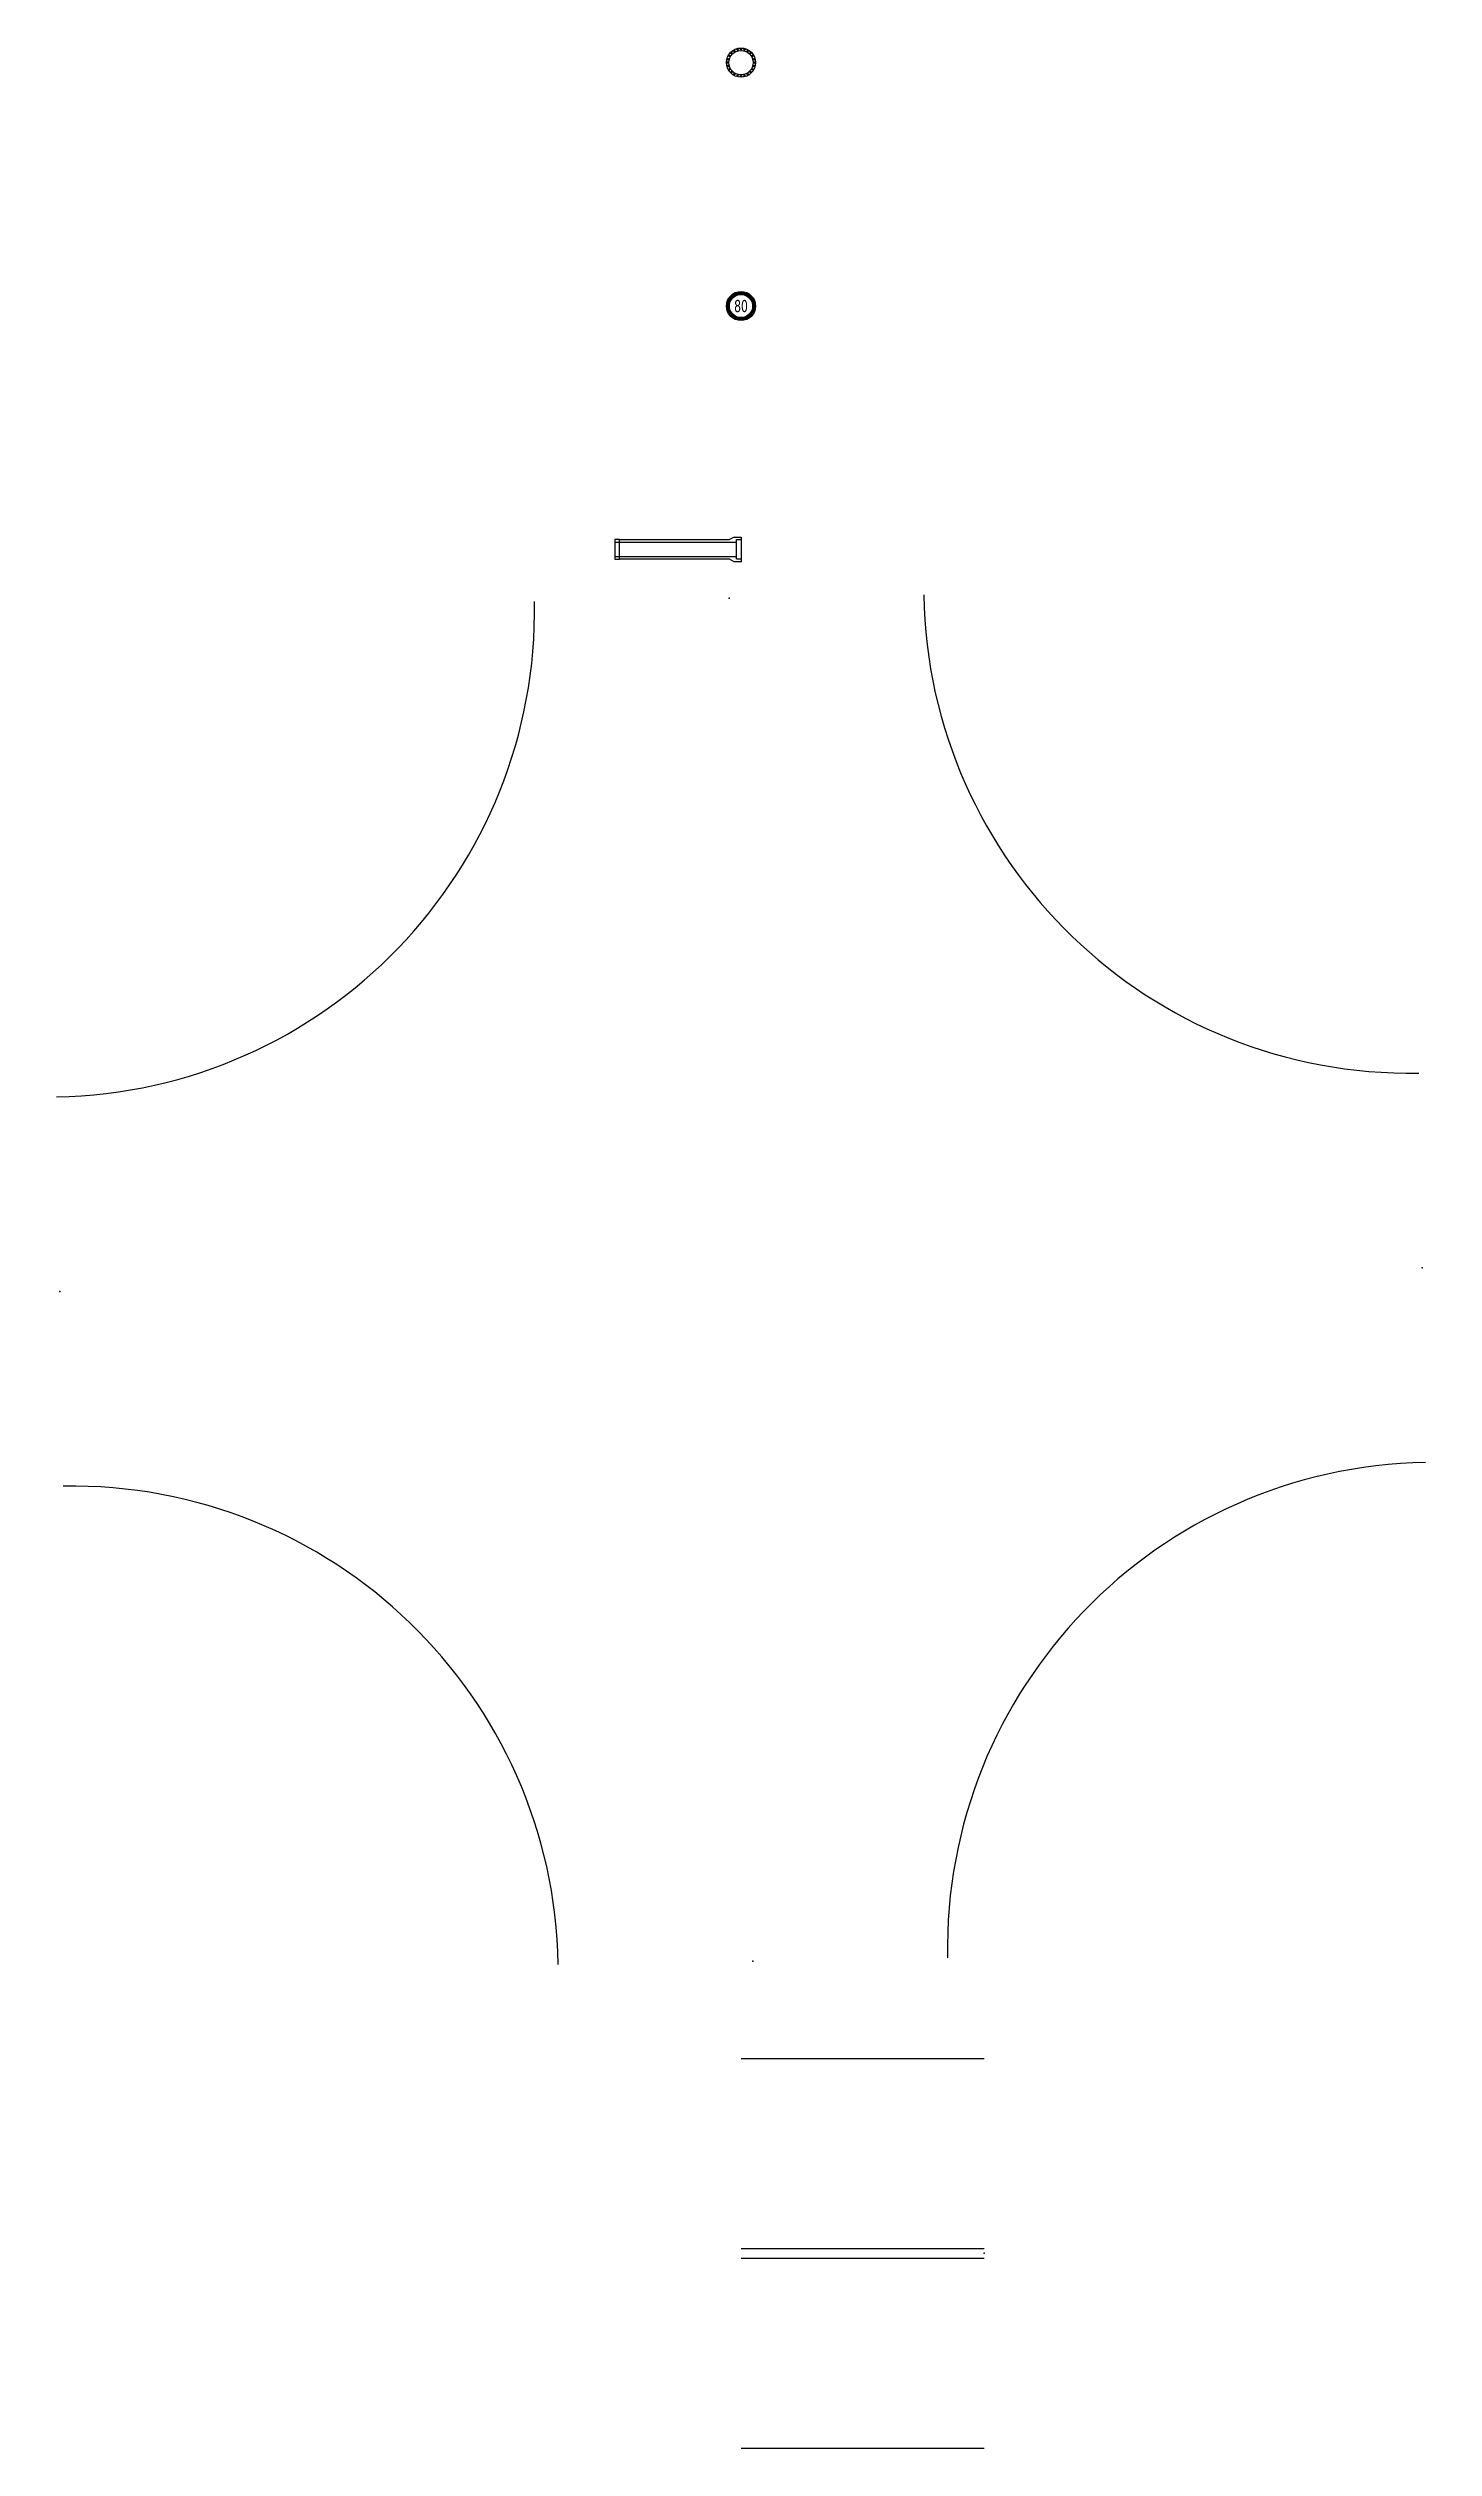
# Model space of a CAD drawing. Header units: millimetres. Extents: x -14242 to 14242, y -4000 to 45300.
import ezdxf
from ezdxf.enums import TextEntityAlignment as Align

# ---------------------------------------------------------------- set-up
doc = ezdxf.new("R2010")
doc.units = ezdxf.units.MM
doc.linetypes.add('ACAD_ISO02W100', pattern=[15, 12, -3])
doc.styles.add('Tahoma', font='TAHOMA.TTF')

# ---------------------------------------------------------------- blocks, each defined once
blk = doc.blocks.new('*U8')
for p, q in [((0, 4000), (5000, 4000)), ((0, 100), (5000, 100)), ((0, -100), (5000, -100)), ((0, -4000), (5000, -4000))]:
    blk.add_line(p, q)
blk.add_point((5000, 0))
blk = doc.blocks.new('Road Intersection - Metric')
for centre, start, end in [((-14000, 14000), 270, 0), ((14000, 14000), 180, 270), ((-14000, -14000), 0, 90), ((14000, -14000), 90, 180)]:
    blk.add_arc(centre, 10000, start, end)
for p in [(0, 14000), (-14000, 0), (14000, 0), (0, -14000)]:
    blk.add_point(p)
blk = doc.blocks.new('International Speed Limit Sign - Metric')
h = blk.add_hatch(color=1)
edge = h.paths.add_edge_path()
edge.add_arc((0, 0), 300, 0, 360)
edge = h.paths.add_edge_path(flags=16)
edge.add_arc((0, 0), 238, 0, 360)
for radius in [300, 300, 238]:
    blk.add_circle((0, 0), radius)
at = {"style": 'Tahoma', "width": 0.75, "flags": 8}
blk.add_attdef('Speed Limit', text='', height=250, dxfattribs=at).set_placement((0, 0), align=Align.MIDDLE_CENTER)
blk = doc.blocks.new('Concrete Pipe - Metric')
for p, q in [((-2500, 201), (-2591.44, 201)), ((-2591.44, 201), (-2591.44, -201)), ((-2500, -201), (-2500, 201)), ((-2591.44, -201), (-2500, -201))]:
    blk.add_line(p, q)
at = {"linetype": 'ACAD_ISO02W100'}
for p, q in [((-2591.44, 150), (-91, 150)), ((-91, 200.8), (0, 200.8)), ((-91, -200.8), (-91, 200.8)), ((-91, -150), (-2591.44, -150)), ((0, -200.8), (-91, -200.8))]:
    blk.add_line(p, q, dxfattribs=at)
for points in [[(-2500, 201), (-233.24, 201)], [(-141.8, 251.8), (-233.24, 201)], [(-141.8, 251.8), (0, 251.8), (0, -251.8), (-141.8, -251.8)], [(-233.24, -201), (-2500, -201)], [(-141.8, -251.8), (-233.24, -201)]]:
    blk.add_lwpolyline(points)
blk = doc.blocks.new('*B6')
at = {"color": 0, "linetype": 'Continuous'}
for p, q in [((-11, 6), (0, 13)), ((-11, -6), (-11, 6)), ((11, 6), (0, 13)), ((11, -6), (11, 6)), ((-11, -6), (0, -13)), ((11, -6), (0, -13))]:
    blk.add_line(p, q, dxfattribs=at)
for radius in [11.2, 4.69]:
    blk.add_circle((0, 0), radius, dxfattribs=at)
blk.add_arc((0, 0), 7, 250, 160, dxfattribs=at)
blk = doc.blocks.new('Manhole - Metric')
for radius in [300, 250]:
    blk.add_circle((0, 0), radius)
for p, rotation in [((-275, 0), 180), ((-266, 71), 165), ((-238, 137), 150), ((-194, 194), 135), ((-138, 238), 120), ((-71, 266), 105), ((0, 275), 89.99999999999999), ((71, 266), 74.99999999999999), ((137, 238), 59.99999999999999), ((194, 194), 45), ((238, 137), 30), ((266, 71), 15), ((-266, -71), 195), ((-238, -138), 210.0000000000001), ((-194, -194), 225.0000000000001), ((-138, -238), 240), ((-71, -266), 255), ((0, -275), 270), ((71, -266), 285), ((137, -238), 299.9999999999999), ((194, -194), 314.9999999999999), ((238, -138), 329.9999999999999), ((266, -71), 344.9999999999999)]:
    blk.add_blockref('*B6', p, dxfattribs=dict(rotation=rotation))
blk.add_blockref('*B6', (275, 0))

msp = doc.modelspace()

# ---------------------------------------------------------------- block references
for name, p in [('Manhole - Metric', (0, 45000)), ('Concrete Pipe - Metric', (0, 35000)), ('*U8', (0, 0))]:
    msp.add_blockref(name, p)
msp.add_blockref('International Speed Limit Sign - Metric', (0, 40000)).add_auto_attribs({'Speed Limit': '80'})
at = {"rotation": 1}
msp.add_blockref('Road Intersection - Metric', (0, 20000), dxfattribs=at)

doc.saveas('drawing.dxf')
